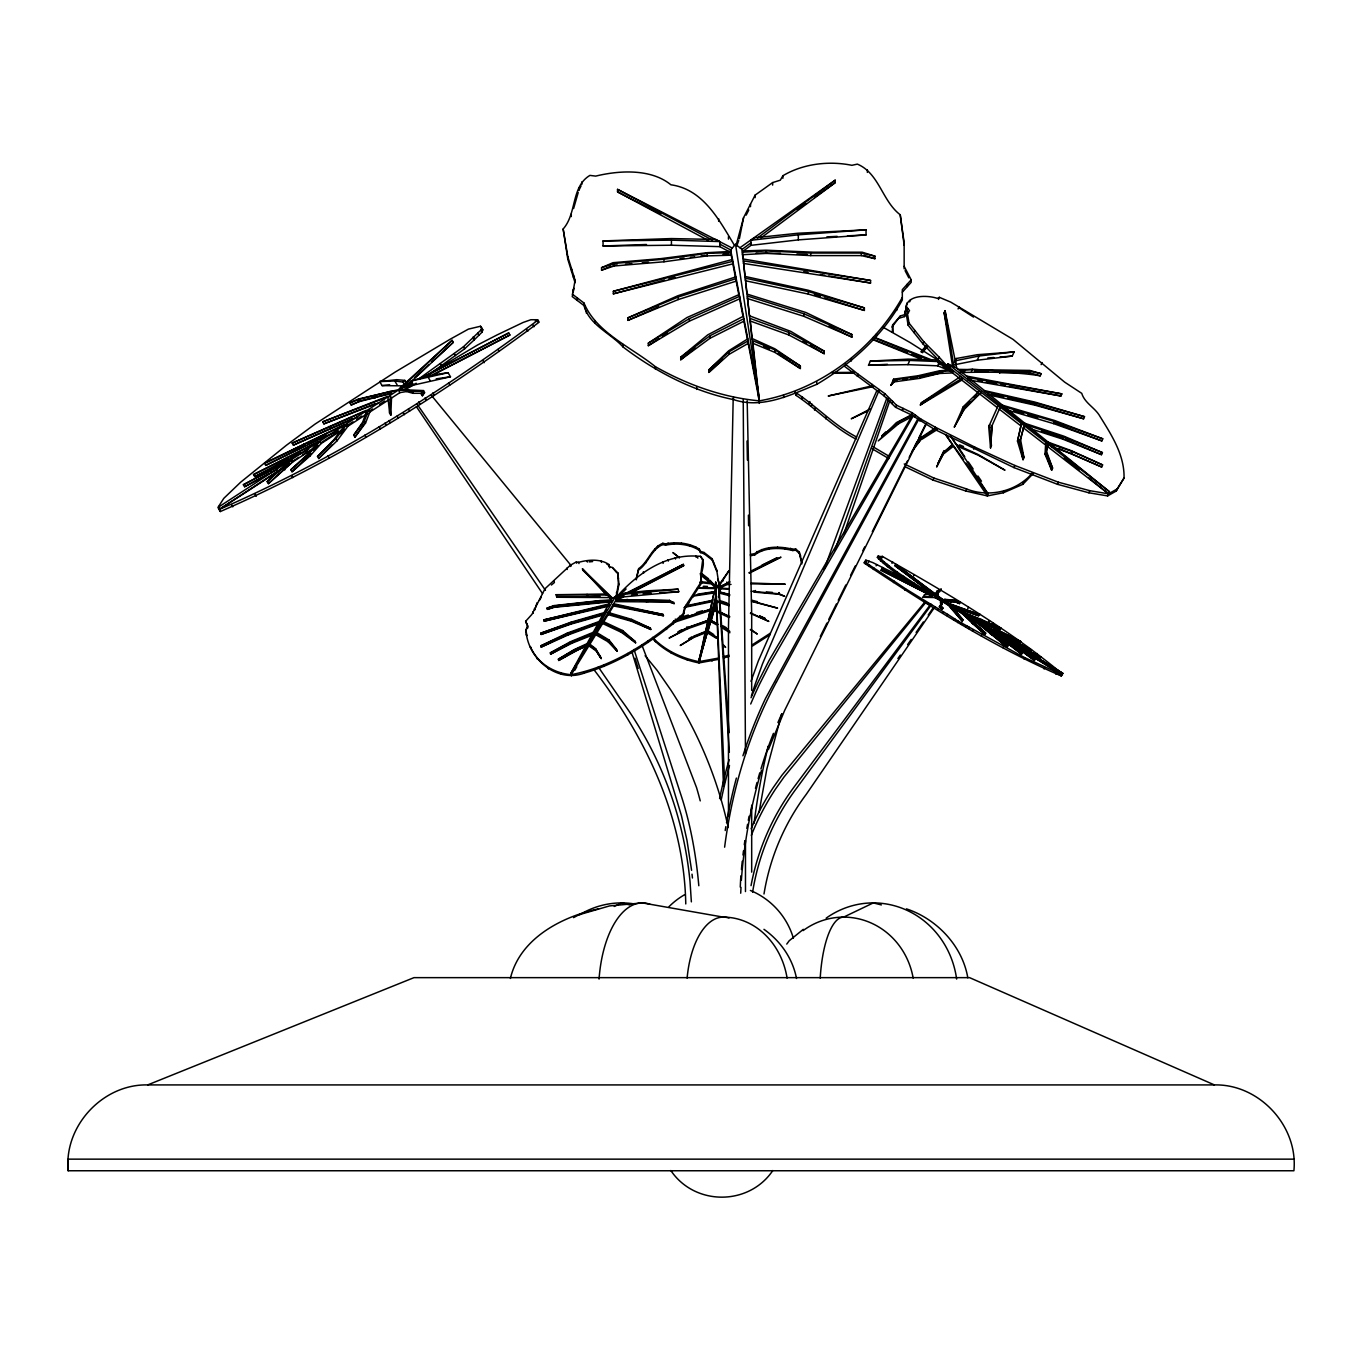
<?xml version="1.0" encoding="UTF-8"?>
<svg xmlns="http://www.w3.org/2000/svg" width="1362" height="1362" viewBox="0 0 1362 1362"><rect width="100%" height="100%" fill="white"/><g stroke="black" fill="none" stroke-linecap="round" stroke-linejoin="round"><path stroke-width="1.5" d="M733.182 398.76L728.466 627.593L728.466 815.889M990.549 448.03L992.064 425.54L990.549 448.03L988.71 426.766L989.629 424.655L991.468 445.919M908.607 312.766L905.866 309.055C905.815 294.362 927.386 295.094 937.277 298.329L939.354 297.325L950.727 302.109L1013.039 339.376L1064.692 382.16L1081.734 393.346C1084.85 403.424 1095.235 407.664 1100.156 416.67C1111.767 435.414 1124.586 455.112 1124.042 478.028L1116.227 491.035L1107.629 495.921L1088.885 492.789L1057.525 484.327L1013.992 467.609L934.417 429.302L911.093 414.746L895.583 407.306L883.921 395.763L844.236 366.123M905.866 309.055L906.922 303.079M389.617 413.18L390.298 396.019L391.507 398.044L390.809 415.206L389.617 413.18L387.966 397.517M740.264 887.105L740.605 879.903A373.563 264.143 90 0 1 740.911 875.749M740.707 893.217L740.996 887.343M1046.68 449.766L1047.889 444.012L1046.237 455.214L1051.685 470.196L1052.588 468.102L1047.14 453.103M937.567 595.654L938.571 591.67L941.176 589.184L937.277 590.87L935.745 593.406L939.661 591.721L941.176 589.184M741.354 880.261C744.095 843.044 750.7 806.1 761.494 770.364M609.018 564.566L609.274 566.643L612.372 567.511L617.939 572.976L618.484 583.6L615.913 597.68C636.139 574.713 663.924 554.521 695.846 556.071L700.374 556.309C707.899 563.357 698.314 574.253 701.685 582.919L684.882 608.678L683.179 615.42C654.339 639.953 621.617 662.46 584.451 673.015C556.547 683.724 526.805 657.829 526.004 629.619L527.69 625.788L525.647 621.293L531.929 614.347L545.004 588.742L570.355 565.213L576.33 561.944L578.663 562.319C588.265 559.68 600.404 558.59 609.018 564.566L609.614 567.92M626.111 588.963L616.254 598.939L618.825 584.86L617.939 572.976M751.024 811.02L751.518 807.172M759.06 812.229L766.857 768.951L781.55 714.301M701.685 582.919L700.766 574.611L702.775 559.186M763.997 893.983C769.802 858.043 784.342 823.567 806.185 794.438L934.86 606.89M1017.499 441.169L1021.466 423.548L1017.499 441.169L1023.049 459.709L1023.969 457.598L1020.581 439.739L1024.122 425.591L1019.661 441.85L1020.581 439.739M904.147 266.322L911.178 279.806L902.325 289.646L902.325 299.963C882.848 335.682 851.454 363.739 816.757 384.373C790.42 394.997 762.414 409.162 733.539 399.611C693.02 391.286 655.854 371.843 623.081 347.004C610.619 333.247 588.963 324.837 584.026 305.599L572.261 296.61L575.07 280.18L567.835 256.839L563.153 228.986C577.011 213.408 570.95 186.594 589.933 175.392L595.705 176.107C619.216 170.369 650.985 168.462 670.904 184.789C703.269 189.284 719.102 219.997 734.356 245.143M573.947 288.267L573.198 291.979L573.198 289.442M709.891 611.215L698.995 662.919L717.74 659.497M678.412 632.104L687.793 627.422L707.831 620.425L707.882 621.685L687.844 628.682L669.1 638.08L686.874 628.171L708.155 620.442L712.513 599.467L710.589 609.563L680.336 618.757L672.896 622.145M712.956 597.509L714.25 591.653L697.616 594.19M715.373 586.699L719.136 584.638L729.079 570.559L719.187 585.915L716.701 570.048L712.173 558.778L704.086 552.512L700.408 551.304L699.336 549.09C689.547 542.859 676.642 541.633 665.507 543.881L662.834 543.285C651.394 547.882 648.482 561.757 638.71 568.618L636.224 578.578M707.882 621.685L705.618 631.815L693.854 636.888L680.217 645.503L693.786 637.433L693.735 636.156L705.346 631.559L698.944 661.66C681.562 658.221 664.809 650.321 652.517 637.382M714.25 591.653L712.564 600.727L686.38 606.328M904.147 268.842L904.147 242.674L900.231 214.787C882.099 200.98 879.205 173.246 857.362 164.121L851.88 165.313C829.169 160.665 803.154 163.644 782.912 175.715L780.307 180.176L772.646 182.576L755.11 195.124L743.584 217.631L736.178 245.058M739.396 238.69L743.584 217.631M935.2 595.722L937.277 590.87M636.275 579.837L638.71 568.618M683.179 615.42L684.541 607.418L701.345 581.642M715.901 595.534L698.893 660.383L700.63 654.645M718.012 587.431L719.085 583.379L721.213 586.171L721.043 588.197L728.874 588.622M715.459 600.097L698.995 662.919C681.613 659.497 664.86 651.581 652.568 638.642M724.618 781.822A251.323 16.65 90 0 0 724.38 776.272L715.68 582.136L715.918 588.009M716.123 582.732L716.31 586.971L718.864 586.443L729.096 732.637M573.589 208.539L578.237 192.451M702.349 648.891L707.848 630.64L713.756 634.607M708.461 628.614L716.906 600.523M718.387 597.033L721.213 586.171L729.01 582.221L729.062 583.498M716.497 637.127L707.542 631.645L698.944 661.66L717.672 658.238M716.77 637.859L707.899 631.9L710.879 620.544L717.978 624.341M716.344 623.387L711.304 620.578L714.233 609.393L728.908 616.237M716.957 601.783L714.573 609.733L714.522 608.456M729.794 594.956L719.834 592.215L720.804 587.55M856.034 439.126C833.595 427.566 816.689 409.077 796.208 395.457L796.855 393.346C817.336 406.966 834.242 425.455 856.681 437.032M801.792 398.964L802.439 396.853M809.249 403.629L809.896 401.518M811.343 406.199L811.99 404.105M814.51 410.081L815.157 407.97M825.644 418.764L826.274 416.67M853.293 371.145L852.646 373.256L832.454 373.256M892.331 332.379L892.604 324.973L900.418 315.916L905.219 314.486L905.219 311.013L907.841 308.834M891.957 327.084L900.418 315.916M899.788 318.01L904.572 316.58L905.219 311.013M904.572 316.58L905.219 314.486M911.246 414.984L896.4 422.612L878.252 440.913L898.733 423.65L899.38 421.539L911.842 415.087M914.719 446.481L920.695 436.146L917.494 441.084M911.961 451.571L922.874 436.998L936.188 428.553M1033.077 473.687L1022.862 484.327L1003.334 492.789L987.365 495.921L965.93 491.035L933.174 480.139L933.821 478.028L904.249 463.948M946.539 435.891L952.549 444.284L943.27 452.729L936.613 467.013L944.632 451.503L952.77 445.136M965.93 491.035L966.577 488.941C988.829 497.981 1016.767 491.461 1032.26 473.108M950.54 436.078L955.971 444.438L977.763 454.329L1004.986 470.196L978.239 455.214L957.077 446.123L988.012 493.827L987.365 495.921L945.551 434.631M1003.334 492.789L1003.981 490.678M1022.862 484.327L1023.509 482.233M419.854 378.108L463.455 346.765L480.837 330.149L481.62 327.833L480.514 326.25L468.392 329.127L450.294 339.155L395.252 372.013L315.048 424.093L286.36 445.306L240.648 482.216L223.811 498.339L218.567 506.477L219.129 509.507C332.668 460.135 438.853 393.993 537.956 320.121L539.165 322.147C440.062 396.019 333.877 462.178 220.338 511.533L217.937 507.481L407.238 384.271M427.923 375.367L464.663 348.791L474.044 340.057L482.029 332.175L482.812 329.859L480.514 326.25M510.392 978.461C519.705 938.622 561.604 916.677 598.548 908.863M843.946 533.683L889.914 400.445M834.855 550.418L888.62 398.879M366.514 411.392L362.735 422.067L353.711 435.142L354.903 437.168L365.527 423.071L369.868 412.022L389.174 399.543M736.825 245.807L738.749 240.461M751.007 681.306L758.379 660.808L876.702 390.945M824.146 569.367L886.917 397.891M768.338 749.73L784.648 710.436L926.466 423.667M353.711 435.142L364.335 421.045L368.676 409.996L369.868 412.022M879.171 390.179L762.533 663.771L755.229 684.082A417.198 208.59 -90 0 0 751.415 695.846M857.328 376.389L858.23 374.295L845.155 364.012M868.513 365.288L870.335 361.083L908.148 359.125L935.166 359.874L939.474 361.611L937.652 365.816L907.909 364.641L868.513 365.288L887.411 364.318M871.305 386.587L872.225 384.476M909.646 301.87L910.565 299.759M906.769 306.961L909.51 310.655L906.394 314.741L908.113 325.16L922.925 343.854L942.181 363.654M878.303 391.677L879.222 389.566M908.113 325.16L909.033 323.066L907.313 312.647M883.921 395.763L884.823 393.652L858.23 374.295M890.833 385.378L895.055 379.794L920.286 376.27L939.984 371.4L953.434 370.822L952.532 372.933L939.082 373.494L919.384 378.381L894.136 381.888L890.833 385.378L893.676 379.147L917.988 375.759L939.405 370.822L952.106 369.783L951.187 371.894M893.676 379.147L892.757 381.241L896.809 380.679M914.038 332.634L914.958 330.54M894.136 381.888L895.055 379.794M907.909 364.641L909.748 360.436L939.474 361.611M891.701 403.458L892.621 401.347M938.435 299.436L939.354 297.325M922.925 343.854L923.828 341.743L909.033 323.066M895.583 407.306L896.502 405.195L884.823 393.652M952.634 366.77L944.138 312.766L945.058 310.655L956.737 368.132L1109.451 491.716L1107.629 495.921M902.24 410.49L903.142 408.396M919.384 378.381L920.286 376.27M911.093 414.746L911.995 412.652L896.502 405.195M958.082 308.936L959.001 306.825M938.197 359.227L939.116 357.116L923.828 341.743M914.583 417.3L915.502 415.189M921.274 402.88L962.713 378.006L961.793 380.117L920.354 404.974L921.274 402.88L960.687 376.44M939.082 373.494L939.984 371.4M919.827 421.113L920.746 419.019L911.995 412.652M882.661 326.982L910.208 342.611L947.084 365.986L947.986 363.892L956.737 368.132M954.302 362.735L956.124 358.529L977.371 354.699L1014.094 351.89L1012.255 356.095L977.269 360.215L954.711 364.727M955.613 362.632L956.124 358.529M934.417 429.302L935.336 427.208L920.746 419.019M967.565 379.743L968.484 377.632L1061.849 393.89L1060.947 395.984L969.642 380.1M971.429 371.434L972.349 369.323L1000.508 371.145L1030.183 371.145L1041.164 373.716L1040.245 375.827C1013.6 371.485 985.696 372.03 958.678 372.541M977.269 360.215L979.091 356.01L1014.094 351.89M954.336 427.038L964.824 407.647L981.219 392.341L963.921 409.741L954.336 427.038L963.394 406.608L979.363 390.911L974.102 397.295M963.394 406.608L962.474 408.702L969.744 401.569M963.921 409.741L964.824 407.647M999.606 373.256L1000.508 371.145M973.66 449.12L974.579 447.008L935.336 427.208M1029.28 373.256L1030.183 371.145M1041.13 364.641L1042.049 362.53M1035.035 405.195L1035.954 403.101L1084.51 416.67L1083.607 418.781L1035.035 405.195L987.416 394.588M1013.992 467.609L1014.911 465.498L1058.444 482.233L1089.787 490.678L1108.532 493.827L1117.146 488.941L1124.042 478.028M1051.685 470.196L1045.029 454.329L1045.727 442.344L1045.948 452.235L1052.588 468.102M1053.694 423.65L1054.597 421.539L1102.76 438.802L1101.858 440.913L1053.694 423.65L1007.608 410.081M1045.029 454.329L1045.948 452.235M1062.632 439.092L1063.552 436.998L1102.403 452.576L1101.5 454.687L1062.632 439.092L1030.574 428.775M1057.525 484.327L1058.444 482.233M1071.281 453.614L1072.183 451.503L1102.59 464.902L1101.688 467.013L1071.281 453.614L1051.396 446.668M1088.885 492.789L1089.787 490.678M1116.227 491.035L1117.146 488.941M400.258 389.583L423.497 390.571L424.706 392.614L422.356 395.78L421.147 393.737L422.237 391.269L411.767 391.269L405.348 389.515L398.708 390.571L399.9 392.614L406.54 391.541L412.975 393.295L421.352 393.295M422.356 395.78L423.446 393.295L422.237 391.269M991.161 427.634L1000.219 407.068L999.299 409.179L1020.564 425.642M988.71 426.766L998.21 405.518L997.307 407.63L980.299 394.452M718.864 586.443L717.978 588.009M938.095 463.114L943.917 450.618M820.299 636.412L826.904 623.081M828.811 619.267L836.37 604.03M838.26 600.216L845.819 584.979M850.552 575.445L855.285 565.928M862.844 550.674L864.734 546.877M872.293 531.623L907.296 461.139M909.186 457.326L916.745 442.088M918.635 438.275L925.258 424.927M581.063 185.93L578.816 190.442L578.816 187.905M746.172 215.111L748.777 210.037M572.261 294.09L584.026 303.062C596.096 332.6 631.764 347.463 655.445 366.736C687.487 384.833 722.507 397.415 759.298 400.854C819.481 390.298 872.514 350.255 902.325 297.427M776.442 682.004L918.771 419.275M583.872 651.342L571.087 674.684C553.619 673.186 537.156 663.005 530.295 646.49L530.635 647.75M588.299 643.256L591.976 636.531M594.479 631.968L598.991 623.694L568.465 634.811L541.174 647.103L540.833 645.826L567.409 633.024L599.161 621.498M600.37 621.174L603.502 613.564L570.848 622.774L540.765 633.194L541.106 634.454L571.189 624.034L603.86 614.824M606.873 609.291L604.319 613.956L603.979 612.696L571.121 622.145L540.765 633.194M611.283 601.238L610.942 599.961L599.876 600.591L553.959 605.596L547.047 608.099L547.388 609.359L554.317 606.873L611.283 601.238L611.351 599.212L582.425 568.924L606.533 595.058M918.158 418.27L765.546 698.4A391.558 276.878 -90 0 0 742.937 755.808M938.18 463.233L943.713 453.171M539.403 600.455L541.378 596.982M913.187 416.04L769.956 663.771L759.621 684.082A417.198 294.992 -90 0 0 750.717 704.001M574.645 670.462L576.773 666.784M912.54 415.018L768.9 660.808L758.481 681.306A422.169 298.516 -90 0 0 751.041 697.736M865.857 560.14L865.568 563.579L864.325 562.54L865.857 560.14L872.787 562.591L893.557 572.976L931.199 594.615M922.772 590.512C907.433 579.923 890.169 570.916 877.366 557.347L878.132 556.071C893.285 571.836 913.698 582.017 931.608 594.479L881.827 568.924L939.984 598.293L939.218 599.552L936.528 597.68L937.277 596.403L942.01 598.974L1062.871 673.424L1061.338 675.961C991.774 645.997 927.403 604.983 864.427 563.221L866.334 562.319M868.377 562.404L869.143 561.144M868.854 566.473L869.603 565.213L865.193 561.944M878.49 559.05L879.256 557.773M873.365 569.486L874.132 568.209L869.603 565.213M876.089 565.826L876.839 564.566M881.384 557.586L882.15 556.309C943.543 591.091 1005.139 626.775 1059.738 671.738M881.81 558.182L882.15 556.309M880.465 561.059L881.231 559.782M883.427 563.391L884.193 562.114M922.976 597.254L934.826 597.577L936.358 595.041L929.242 593.543L924.509 594.717L922.976 597.254L932.766 596.522L881.078 570.201L882.763 567.511M886.747 565.622L887.513 564.345M887.922 566.813L888.688 565.536M891.974 563.306L892.74 562.029M936.375 596.897L894.868 565.622L895.634 564.345L942.01 598.974L941.244 600.233M892.791 574.236L893.557 572.976M896.264 573.079L897.03 571.819M893.54 582.544L894.306 581.268L874.132 568.209M900.299 578.492L901.065 577.216M903.023 577.59L903.789 576.313M904.726 590.018L905.475 588.742L894.306 581.268M913.596 575.871L914.362 574.611M911.587 584.86L912.336 583.6M913.17 584.349L913.919 583.072M929.003 596.862L930.535 594.343L936.358 595.041M927.471 603.945L928.237 602.685L905.475 588.742M934.826 597.577L940.529 600.472L941.295 599.212L937.277 596.403L1062.871 673.424L935.592 596.301M940.461 601.851L942.538 599.961L940.461 601.851L940.733 604.83L941.227 600.591M941.006 602.208L943.56 600.591L941.006 602.208L941.517 605.137L941.772 600.931M939.337 606.873L940.086 605.596L942.964 608.099L942.215 609.359L939.337 606.873L941.5 603.57M937.669 610.074L938.435 608.814M942.215 609.359L940.052 607.265L940.819 605.988L942.964 608.099M960.312 602.327L956.499 600.778L945.517 599.689L944.751 600.948L955.732 602.055L959.546 603.604L960.312 602.327L955.886 600.353L944.956 599.348L943.508 601.629L949.008 605.017M942.759 613.155L943.526 611.878M948.344 605.239L949.093 603.979L963.019 619.897L962.253 621.174L948.344 605.239L942.793 601.851M944.189 600.625L950.404 601.629L951.17 600.353M950.829 602.055L951.595 600.778M962.253 621.174L949.876 606.192L950.642 604.915L963.019 619.897M946.845 615.607L947.611 614.347L928.237 602.685M950.404 601.629L955.137 601.629L955.886 600.353M955.732 602.055L956.499 600.778M958.746 603.077L959.512 601.817M954.098 620.255L954.847 618.978M962.611 613.956L963.377 612.696L985.696 633.194L984.93 634.454L962.611 613.956L949.876 606.192M957.707 622.57L958.473 621.293L1024.701 657.625L1062.105 674.684L1031.511 655.837M967.718 608.678L968.484 607.418M964.619 614.637L965.386 613.36L1000.695 628.205L999.929 629.482L968.348 616.118M961.283 624.494L962.049 623.217M966.033 627.048L966.799 625.788M968.586 628.58L969.352 627.32M972.11 623.404L972.86 622.145M984.93 634.454L973.149 624.034L973.915 622.774L964.79 613.564M979.329 614.483L951.306 604.694L950.54 605.954L978.563 615.743L979.329 614.483L949.774 603.758M979.193 615.42L979.959 614.16M972.4 630.895L973.166 629.619M977.031 622.757L977.797 621.498L1007.931 645.826L1007.165 647.103L977.031 622.757L964.024 614.824L973.149 624.034M1007.165 647.103L978.563 623.694L979.312 622.417L1007.931 645.826M976.571 619.131L980.385 620.663L981.134 619.387L1000.695 628.205M979.823 622.264L979.057 623.524L1020.07 642.813L1020.836 641.536L998.721 630.521L997.954 631.781L994.243 630.112M981.406 621.293L982.155 620.033M988.71 621.906L989.476 620.629M981.151 635.816L981.917 634.556M992.438 624.239L993.204 622.962M990.412 634.283L991.178 633.024M991.502 634.811L992.251 633.551M994.822 633.619L995.571 632.343L1022.334 652.858L1021.568 654.135L994.822 633.619L978.563 623.694M1021.568 654.135L996.848 634.845L997.614 633.585L1022.334 652.858M997.239 634.726L997.988 633.449L1031.426 649.844L1030.659 651.104L1002.841 637.348M1000.27 629.465L1001.036 628.205M998.755 632.411L999.504 631.134L1020.836 641.536M1002.977 647.75L1003.726 646.49M1006.314 642.966L1007.08 641.689M1007.199 643.375L1007.965 642.115M1031.426 649.844L1012.341 639.953L1011.574 641.213L1030.659 651.104M1012.187 641.723L1012.936 640.446M996.848 634.845L1013.362 644.941L1014.418 643.579L1040.994 657.267L1040.227 658.527L1024.837 650.457L1025.603 649.197L1040.994 657.267M1034.422 660.451L1015.031 645.946L1015.78 644.686L1035.188 659.191L1034.422 660.451L1013.362 644.941M1018.912 648.074L1015.303 645.86L1016.069 644.584L1025.603 649.197M1019.031 642.421L1019.797 641.144M1021.057 650.9L1021.806 649.623L1014.128 643.664M1021.926 651.428L1022.692 650.151M1023.952 658.902L1024.701 657.625M1036.363 654.764L1037.129 653.505M1044.075 668.963L1044.841 667.703M1055.805 674.071L1056.572 672.794M623.064 595.654L616.663 598.974L570.746 673.424L571.444 675.961M595.194 649.197L601.153 658.527L595.194 649.197L588.537 644.584L588.878 645.86L571.087 674.684C613.547 666.563 650.713 641.451 682.839 614.16M601.153 658.527L595.926 649.929L589.508 644.839L595.739 634.726L595.398 633.449L607.69 640.446L617.224 651.104L608.031 641.723L595.739 634.726M617.224 651.104L609.325 641.213L596.505 633.483L602.651 623.524L602.31 622.264L621.191 631.134L635.271 641.536L635.611 642.813L621.532 632.411L602.651 623.524M608.593 625.107L603.23 622.587L608.133 614.637L607.793 613.36L631.202 620.033L650.457 628.205L650.798 629.482L631.542 621.293L608.133 614.637M613.479 605.954L663.464 615.743L663.124 614.483L613.138 604.694L613.479 605.954L608.678 613.768L608.32 612.491L631.662 619.387L650.457 628.205M354.903 437.168L363.926 424.093M864.325 562.54L865.091 561.416M940.052 607.265L942.283 603.877M897.898 658.544L900.333 655.071M907.603 644.618L911.246 639.391M916.098 632.411L923.368 621.957M928.22 614.994L933.072 608.014M638.761 569.878C648.533 563.017 651.445 549.141 662.885 544.545L665.558 545.158C676.693 542.893 689.598 544.119 699.387 550.35L700.46 552.58L704.137 553.772L712.224 560.054L716.752 571.308L716.701 570.048M786.759 944.087L789.177 940.784L803.325 929.327M931.574 604.609L796.702 788.053A232.766 228.322 -90 0 0 752.59 892.263M421.147 393.737L423.497 390.571M930.876 603.979L794.625 786.266A235.711 231.217 -90 0 0 751.041 885.658M317.499 456.474L335.784 438.836L346.816 424.127L348.025 426.153L336.993 440.862L318.708 458.517L317.499 456.474L333.775 439.841L344.518 425.625M340.943 433.967L344.518 429.234M772.816 1170.52C748.913 1206.034 694.722 1206.034 670.836 1170.52M921.785 352.264L926.977 345.795M922.432 352.741L927.624 346.271M537.615 321.755L536.407 319.729L535.317 321.074L537.956 320.121M925.871 602.362L783.984 777.055L775.353 789.296A251.323 246.539 -90 0 0 751.33 835.366M915.162 446.344L922.874 436.998M925.138 601.715L781.924 775.267L773.207 787.628A254.319 249.467 90 0 0 751.126 828.811M316.801 443.535L307.165 454.738L290.838 469.754L292.047 471.78L310.059 455.947L321.074 443.586L342.185 429.932M311.115 453.563L292.047 471.78M313.873 450.362L318.01 445.561L292.983 461.752L268.382 483.663L267.173 481.637L289.255 461.36M759.298 403.39L742.086 249.416L735.531 244.309L730.645 249.91L730.645 252.447L719.8 246.641L671.432 245.228L603.06 245.994L603.06 240.921L671.313 238.571L715.884 239.474L719.8 241.568L719.8 246.641M920.848 351.822L926.364 345.522M290.838 469.754L308.868 453.921L319.883 441.56L321.074 443.586M902.325 292.183L911.178 282.343L911.178 279.806M318.708 458.517L332.022 444.897M881.691 435.993L885.879 431.771M267.173 481.637L291.774 459.726L292.983 461.752M708.87 369.868L729.062 351.805L748.198 340.858L748.198 343.394L729.062 354.341L708.87 372.405L708.87 369.868L728.738 350.749L747.806 338.832M708.87 372.405L722.626 359.159M801.895 563.902L799.392 553.432L795.697 550.18L792.769 550.537C780.852 547.524 765.086 546.979 754.786 554.879L750.547 555.747L750.496 554.47L754.735 553.619C765.035 545.702 780.801 546.247 792.718 549.278L795.646 548.92L799.341 552.172L801.843 562.642M401.79 387.285L452.099 340.296L453.308 342.322L406.046 386.467M403.373 385.855L382.058 385.616L379.657 381.564L394.793 380.951L403.033 382.075L404.854 380.39L408.43 386.297L411.699 383.965M399.151 388.749L452.099 340.296M407.255 384.459L410.337 381.649M414.933 377.427L428.741 364.795M431.822 361.986L453.308 342.322M268.382 483.663L290.464 463.386L219.129 509.507L280.538 469.277M882.048 436.146L899.38 421.539M904.572 313.124L907.194 310.928M680.728 357.219L710.062 335.699L743.907 318.657L743.907 321.194L710.062 338.236L680.728 359.755L680.728 357.219L707.712 334.882L743.431 316.188M680.728 359.755L695.012 347.923M551.372 585.03L554.385 582.544L554.045 581.268M407.289 387.217L405.008 389.055L416.244 383.25M944.002 453.614L953.758 445.97L963.547 459.641M751.007 245.33L751.007 240.257L754.225 237.856L797.962 233.242L866.045 229.855L866.045 234.928L798.319 239.882L751.007 245.33L743.567 250.846M742.086 249.416L751.007 242.794M757.612 237.873L835.161 180.176L835.161 182.712L760.983 237.907M739.941 247.748L835.161 180.176M797.076 209.748L805.725 203.602M814.391 197.456L835.161 182.712M920.065 438.258L933.872 428.928M920.354 404.974L940.921 391.183M648.312 343.156L689.41 318.589L739.6 296.337L739.6 298.874L689.41 321.126L648.312 345.693L648.312 343.156L686.976 317.533L739.243 294.481M648.312 345.693L658.85 338.695M662.375 336.363L667.652 332.873M291.774 461.905L298.823 457.309M302.33 454.993L307.608 451.537M321.16 442.667L338.474 431.328M345.931 426.425L352.979 421.811M356.503 419.496L361.798 416.04M369.153 411.222L372.609 408.958M379.521 404.429L384.697 401.041M348.025 426.153L367.723 413.418M391.507 398.044L399.9 392.614M922.227 439.092L937.192 429.592M688.678 638.846L692.1 636.701M422.714 377.751L477.704 344.909L497.164 334.882L523.127 322.454L530.874 319.729L536.407 319.729M558.369 659.191L573.947 650.151L586.477 644.686L586.818 645.946L574.287 651.428L558.726 660.451L558.369 659.191L574.168 649.623L587.022 643.664L587.38 644.941M558.726 660.451L585.541 645.792M677.935 631.866L681.494 629.874M550.316 652.858L571.223 642.115L592.555 633.585L592.896 634.845L571.563 643.375L550.657 654.135L550.316 652.858L570.474 641.689L593.219 632.343M550.657 654.135L570.814 642.966L593.56 633.619M276.861 469.669L244.581 486.745L243.372 484.719L290.583 459.879M244.581 486.745L269.267 473.363M243.372 484.719L288.097 461.497M573.555 917.63L578.833 914.804L609.478 905.934L642.387 902.904L723.256 917.12A74.621 64.933 90 0 1 787.1 978.12M944.258 600.353L945.517 599.689M308.816 449.409L254.711 476.615L253.502 474.589L318.231 441.765M254.711 476.615L288.455 458.756M413.554 385.088L411.137 381.019L429.711 375.401L448.081 372.694L450.482 376.763L413.554 385.088L403.339 390.383L402.13 388.357L412.345 383.045M421.607 378.244L508.724 332.958L509.916 335.001L432.077 375.452M253.502 474.589L315.201 443.74M623.404 596.914L622.723 594.377L625.022 593.185L646.303 590.87L678.072 589.184L678.77 591.721L623.404 596.914L617.003 600.233L616.663 598.974M627.235 593.474L683.366 564.345L683.707 565.622L631.321 592.81M870.148 409.026L851.25 418.781L867.679 411.137M898.733 423.65L912.983 416.278M403.799 387.012L411.29 383.165M418.781 379.3L508.724 332.958M433.099 374.567L509.916 335.001M337.895 430.579L265.726 465.378L264.517 463.335L344.739 424.399M265.726 465.378L306.041 444.88M751.262 570.933L777.208 557.773L762.056 565.077M721.281 587.448L727.002 584.536L731.019 584.417M749.458 573.147L780.971 557.16L748.879 572.755M616.305 598.122L683.366 564.345M618.518 598.463L624.102 595.637M631.559 591.891L683.707 565.622M264.517 463.335L342.458 425.897M717.842 580.57L717.791 579.293L720.566 586.528L730.015 581.932M290.276 457.87L301.206 452.593M541.174 647.103L567.75 634.283L567.409 633.024M614.245 906.462L621.651 902.904A88.836 84.189 90 0 1 633.636 903.823M357.491 417.01L293.375 445.136L292.183 443.11L366.225 410.32M293.375 445.136L352.332 418.713M307.948 443.995L326.931 435.21M350.034 402.948L357.917 399.594L389.941 391.507L391.149 393.533L359.125 401.62L351.226 404.991L350.034 402.948L358.666 398.981L397.295 389.958M351.226 404.991L359.874 401.007L392.035 392.988M292.183 443.11L364.114 411.699M540.833 645.826L568.124 633.551L598.65 622.417M627.865 317.857L678.191 297.035L736.178 278.597L736.178 281.134L678.191 299.572L627.865 320.393L627.865 317.857L677.799 295.775L735.838 276.861M627.865 320.393L658.595 306.808M732.16 260.278L731.173 255.205L707.133 255.886L663.975 261.776L614.075 265.999L601.561 270.204L601.561 267.667L612.985 262.696L661.064 258.61L707.253 252.668L730.934 251.425M601.561 270.204L611.078 266.05M673.526 621.31L710.334 609.223M673.577 622.57L710.385 610.499M147.692 1084.918L413.98 977.644L969.574 977.644L1214.41 1084.918C1259.288 1083.863 1298.361 1126.085 1293.9 1170.758L68.185 1170.758C63.691 1126.102 102.814 1083.863 147.692 1084.918L1214.41 1084.918M693.786 637.433L705.397 632.819M378.602 402.897L323.884 423.871L322.692 421.845L387.506 396.376M323.884 423.871L374.959 403.799M322.692 421.845L385.225 397.874M541.106 634.454L571.478 623.404L600.455 615.079M569.742 633.568L599.501 622.757M601.561 267.667L614.075 263.462L663.975 259.24L707.133 253.349L731.173 252.668L731.173 255.205M682.294 616.867L688.355 615.028M696.425 612.577L702.469 610.738M547.047 608.099L554.181 605.988L599.569 600.931L610.602 600.591L610.942 601.851L554.521 607.265L547.388 609.359M723.358 656.705L729.028 655.173M723.409 657.965L729.079 656.45M613.343 291.281L732.841 261.317L732.841 263.853L613.343 293.817L613.343 291.281L732.484 259.444M613.343 293.817L664.69 280.095M668.793 278.989L674.956 277.354M411.137 381.019L448.081 372.694M543.83 619.897L608.746 603.979L609.086 605.239L544.17 621.174L543.83 619.897L608.235 604.915M544.17 621.174L608.576 606.192M870.778 386.144L828.215 395.984L873.451 386.587M920.967 376.968L942.725 372.592M943.253 599.723L944.956 599.348M686.244 605.75L712.326 600.336M684.286 607.435L712.377 601.595M956.533 360.521L979.091 356.01M693.65 595.449L714.522 591.976L715.271 588.588L697.327 588.214M693.496 596.079L714.301 592.93M436.198 378.857L450.482 376.763M902.887 379.845L906.939 379.266M910.991 378.704L917.069 377.87M679.961 258.712L684.167 258.184M690.466 257.367L694.654 256.822M700.953 256.022L705.158 255.477M622.723 594.377L678.072 589.184M751.007 240.257L798.319 234.809L866.045 229.855M379.657 381.564L396.768 379.675L404.854 380.39M382.058 385.616L389.668 384.782M631.525 595.092L637.314 594.462M643.119 593.832L651.223 593.185M389.941 391.507L395.78 390.962M589.116 561.876L592.64 561.57M959.58 370.43L972.349 369.323M612.985 265.232L617.156 264.875M625.516 264.16L631.798 263.632M642.251 262.747L648.516 262.219M987.791 357.968L993.902 357.508M1000.014 357.031L1012.255 356.095M924.509 594.717L930.535 594.343M673.85 602.327L668.844 600.778L627.031 599.689L615.811 600.353L616.152 601.629L669.185 602.055L674.19 603.604L669.525 600.353L616.203 599.723M742.409 254.728L766.346 253.4L810.748 255.596L861.312 255.596L874.949 258.695L874.949 256.158L861.312 253.06L810.748 253.06L766.346 250.863L742.409 252.191L742.801 258.133M659.702 592.725L678.77 591.721M723.035 254.371L728.959 254.064M826.853 236.869L837.17 236.358M847.487 235.847L866.045 234.928M854.229 372.337L831.603 372.541M958.303 369.391L1029.859 370.43L1041.164 373.716M961.163 371.315L964.943 371.145M697.667 587.839L715.425 587.958L711.492 583.889L699.847 582.527M608.933 597.577L556.786 597.254L556.105 594.717L607.248 593.985L611.708 600.472M556.786 597.254L600.063 596.352M603.06 245.994L646.49 244.496M620.187 600.863L633.636 600.914M742.256 250.948L766.006 250.199L813.437 252.191L862.146 252.191L874.949 256.158M756.114 253.043L780.443 253.332M870.335 361.083L909.748 360.436M603.06 240.921L671.432 240.155L719.8 241.568M556.105 594.717L608.252 595.041M1000.355 372.541L1028.94 372.541L1040.245 375.827M878.132 556.071L882.576 556.922M877.366 557.347L878.813 557.347M639.799 601.221L669.883 601.629L674.19 603.604M1293.9 1159.147L68.185 1159.147L68.185 1170.758M751.194 583.838L785.278 584.23L751.347 583.038M720.856 588.827L728.823 589.048M707.491 586.443L703.558 586.324L703.609 587.584M796.94 254.03L807.257 254.473M974.579 371.094L988.454 371.877M707.321 586.869L703.354 586.647L703.405 587.924M766.312 591.891L772.475 592.419M751.381 591.261L779.285 593.832L784.716 596.318L778.689 594.224L754.02 592.112L753.969 590.836M700.221 581.642L710.011 582.681L709.908 580.144M743.414 263.411L870.556 282.99L870.556 280.453L743.414 260.874L744.997 277.065M743.192 258.984L870.556 280.453M803.75 271.719L807.921 272.434M820.452 274.545L824.623 275.243M828.794 275.941L870.556 282.99M966.543 376.065L1061.849 393.89M978.069 380.492L982.206 381.275M986.36 382.041L996.712 383.982M1000.866 384.765L1005.003 385.531M1009.14 386.314L1060.947 395.984M864.376 307.897L808.313 291.553L745.423 278.206L745.423 280.742L808.313 294.09L864.376 310.434L864.376 307.897L808.313 290.276L745.218 276.469M613.717 603.758L663.124 614.483M614.058 605.017L663.464 615.743M409.145 391.405L412.788 392.205M986.258 392.018L1035.954 403.101M984.488 390.588L1034.728 402.045L1084.51 416.67M991.604 394.52L1003.675 397.278M1007.693 398.181L1033.809 404.139L1083.607 418.781M881.367 904.93L873.314 902.904A88.836 84.189 90 0 0 826.155 918.158M629.704 904.93L621.651 902.904A88.836 84.189 -90 0 0 579.565 914.804M719.511 591.874L729.504 594.462M751.501 600.148L757.51 601.698M719.562 593.151L729.555 595.739M751.552 601.408L777.566 608.133L751.688 601M1002.602 405.246L1054.631 420.5L1102.76 438.802M1013.686 410.864L1023.696 413.81M1027.697 414.984L1037.708 417.913M1004.509 406.795L1054.597 421.539M610.619 614.33L632.002 620.663L650.798 629.482M863.985 255.29L874.949 258.695M747.261 294.141L805.912 312.511L851.948 334.575L851.948 337.112L803.835 316.307L747.466 298.533L747.466 295.997L803.835 313.771L851.948 334.575M814.323 294.703L820.316 296.593M824.333 297.852L864.376 310.434M864.427 563.221L865.568 563.579M1027.476 425.387L1063.552 436.998M718.898 601.187L728.874 604.473M718.949 602.447L728.925 605.732M1024.939 423.327L1063.79 436.146L1102.403 452.576M1041.504 431.192L1062.888 438.258M933.821 478.028L966.577 488.941M721.162 601L727.138 603.025M719.221 601.595L729.198 604.983M1050.323 443.859L1072.183 451.503M750.053 320.938L788.7 334.916L824.248 353.711L824.248 351.175L788.7 332.396L750.053 318.402L752.164 339.138M958.865 608.593L978.563 615.743M1048.229 442.173L1071.162 450.618L1102.59 464.902M1058.785 448.507L1101.688 467.013M749.781 315.916L790.76 331.375L824.248 351.175M1053.711 422.612L1101.858 440.913M875.136 337.606L932.017 360.045M937.907 362.377L949.672 367.008M874.217 339.717L907.569 352.86M911.484 354.409L921.291 358.291M942.879 366.787L948.752 369.119M981.134 619.387L963.973 612.491L963.206 613.768L955.971 609.308M873.297 337.333L930.314 360.385M938.571 363.722L950.489 368.54L1109.451 491.716L947.986 363.892L950.489 368.54L949.569 370.634L937.652 365.816M872.378 339.444L923.504 360.113M752.641 343.207L774.893 352.4L800.362 368.54L800.362 366.003L774.893 349.864L752.641 340.67L759.298 400.854L748.198 343.394M1064.812 439.075L1101.5 454.687M959.631 444.846L963.496 446.498M759.604 616.152L765.138 618.552M750.428 613.411L768.866 621.43L750.632 612.917M906.428 908.863C936.801 918.89 962.423 945.943 967.803 977.814M955.137 601.629L959.546 603.604M980.385 620.663L999.929 629.482M999.504 631.134L978.308 621.327L977.541 622.587L969.455 617.616M752.403 338.627L774.893 348.808L800.362 366.003M763.639 346.254L769.258 348.791M974.579 447.008L1014.911 465.498M720.294 612.389L729.845 616.816M759.707 615.913L765.172 618.45M714.284 610.653L728.959 617.497M635.271 641.536L622.57 630.521L602.872 621.327L603.23 622.587M617.548 629.278L622.911 631.781L635.611 642.813M1012.341 639.953L995.98 632.206L995.213 633.483L986.241 627.95M905.441 466.928L933.174 480.139M828.93 326.08L851.948 337.112M1015.303 645.86L1019.116 647.699M1018.81 647.376L1002.16 637.756M997.954 631.781L1020.07 642.813M881.078 570.201L926.092 592.93M935.456 597.663L939.218 599.552M708.461 240.563L617.531 191.889L617.531 189.352L732.245 248.071M617.531 191.889L660.791 214.021M958.763 307.574L973.524 317.074M1025.79 650.883L1040.227 658.527M721.519 626.231L729.845 631.457M710.93 621.821L716.259 624.664M721.571 627.507L729.896 632.734M617.531 189.352L712.173 240.018M719.8 244.104L730.645 249.91L759.298 398.317L735.531 244.309M936.528 597.68L939.695 599.399L940.461 598.122L895.634 564.345M723.018 625.856L726.389 627.729M721.383 626.197L728.108 629.925L728.057 628.665M803.103 341.198L806.627 343.292M810.152 345.369L824.248 353.711M873.008 446.787L889.488 456.491M872.361 448.898L888.841 458.602M616.884 649.844L608.984 639.953L596.164 632.206L596.505 633.483M940.529 600.472L941.772 601.238M1015.031 645.946L1062.105 674.684M707.593 632.921L716.548 638.386M1054.171 671.551L1061.338 675.961M947.611 614.347L958.473 621.293M750.326 629.602L757.306 634.062L750.785 629.414M778.281 353.626L800.362 368.54M588.878 645.86L595.534 650.457M1021.806 649.623L1035.188 659.191M606.652 563.851L609.359 565.826M936.733 593.185L938.333 594.377M894.868 565.622L931.846 593.202M702.077 573.828L708.58 578.833M679.4 557.586L672.896 552.58L679.349 557.824M700.511 573.845L716.752 586.358M952.532 372.933L959.784 378.551M961.793 380.117L978.444 393.022M1023.202 427.702L1044.807 444.438M1046.986 446.123L1108.532 493.827L1088.817 477.875M600.812 657.267L595.586 648.652L589.15 643.579L589.508 644.839M1064.182 457.938L1078.976 469.89M700.289 573.555L715.544 585.932M700.34 574.832L710.011 582.681M763.963 929.327C780.528 941.04 792.701 958.456 796.515 978.495M973.915 622.774L985.696 633.194M582.425 568.924L612.73 598.293M582.783 570.201L611.572 598.088M616.884 572.874L612.372 567.511M723.052 644.839L725.657 647.427L723.12 644.686M939.116 357.116L947.084 365.986M703.132 560.463L700.374 556.309M431.413 395.389L571.206 565.656M645.128 655.718L657.216 670.444L670.938 690.211A406.915 393.039 90 0 1 728.227 827.517M965.998 463.063L988.012 493.827M481.705 328.276L482.812 329.859M416.908 403.884L545.464 590.342M598.327 667.005L619.965 698.365A360.062 347.787 90 0 1 690.023 881.64L691.368 901.865M950.421 435.687L964.756 456.696M968.348 461.956L973.132 468.954M977.899 475.968L981.491 481.212M416.431 406.71L542.536 593.577M593.696 669.372C645.622 736.893 684.15 817.421 685.767 903.942M532.78 324.718L533.989 326.744M526.6 329.263L527.809 331.289M498.1 349.387L499.292 351.413M480.837 330.149L482.029 332.175M477.756 333.298L478.964 335.324M473.295 336.652L474.504 338.678M472.852 338.031L474.044 340.057M482.948 360.641L484.157 362.684M463.455 346.765L464.663 348.791M454.244 353.558L455.453 355.601M440.437 363.773L441.646 365.799M448.592 382.96L449.8 384.986M427.804 376.678L430.205 380.73M432.912 392.903L434.12 394.929M425.08 397.874L426.272 399.917M418.781 401.875L419.99 403.901M411.767 391.269L412.975 393.295M403.033 382.075L404.225 384.101M406.114 388.97L407.306 391.013M405.348 389.515L406.54 391.541M394.793 380.951L397.193 385.003M408.413 409.077L409.621 411.103M403.22 412.669L404.429 414.695M397.125 416.04L398.317 418.066M388.987 420.535L390.179 422.578M373.767 395.712L374.976 397.738M373.58 396.206L374.788 398.232M385.054 423.037L386.263 425.063M379.181 426.766L380.39 428.792M357.917 399.594L359.125 401.62M364.335 421.045L365.527 423.071M364.812 435.142L366.02 437.168M328.872 426.442L330.064 428.468M335.784 438.836L336.993 440.862M327.97 455.844L329.178 457.887M304.015 443.689L305.207 445.714M308.868 453.921L310.059 455.947M286.701 457.377L287.91 459.403M291.621 475.61L292.83 477.636M283.602 467.864L284.811 469.89M270.34 470.265L271.532 472.291M255.017 494.287L256.226 496.313M231.591 504.791L232.783 506.834M218.567 506.477L220.338 511.533M905.083 270.646L908.829 277.848M616.645 599.399L615.573 596.403L611.351 599.212L570.746 673.424L615.573 596.403L616.254 598.939M641.74 644.652L696.561 787.628A254.319 112.28 90 0 1 700.238 800.89M794.863 391.728L796.208 395.457M634.011 649.47L680.217 792.718A225.036 99.358 -90 0 1 698.808 885.726M563.153 228.986L567.835 259.376L575.07 282.717L575.07 280.18M635.05 658.272L638.199 668.419M631.832 651.496L681.46 815.719L686.993 840.422L691.59 870.335M1018.401 439.058L1023.969 457.598M702.894 562.029L703.235 563.306M697.48 556.922L697.821 558.182M695.846 556.071L696.186 557.347M700.766 574.611L701.107 575.871M693.054 595.603L693.394 596.862M688.576 601.817L688.917 603.077M675.16 557.773L675.501 559.05M686.346 604.915L686.686 606.192M684.541 607.418L684.882 608.678M683.401 611.913L683.758 613.172M667.993 559.782L668.333 561.059M679.621 616.271L679.961 617.531M662.8 562.114L663.141 563.391M675.314 619.08L675.671 620.357M669.525 600.353L669.883 601.629M668.844 600.778L669.185 602.055M674.207 620.629L674.548 621.906M672.522 622.962L672.862 624.239M666.222 628.205L666.58 629.465M643.324 571.819L643.664 573.079M645.894 591.67L646.592 594.207M647.682 600.353L648.023 601.629M646.167 600.778L646.507 602.055M647.818 641.144L648.159 642.421M627.116 599.348L627.473 600.625M627.031 599.689L627.371 600.948M625.022 593.185L625.379 594.445M631.662 619.387L632.002 620.663M631.202 620.033L631.542 621.293M618.161 577.216L618.501 578.492M621.498 592.334L621.838 593.594M618.484 583.6L618.825 584.86M616.424 592.555L616.765 593.832M622.57 630.521L622.911 631.781M627.661 653.505L628.001 654.764M621.191 631.134L621.532 632.411M601.17 561.144L601.51 562.404M607.248 593.985L607.588 595.262M599.876 600.591L600.216 601.851M599.569 600.931L599.91 602.208M608.984 639.953L609.325 641.213M587.022 560.769L587.362 562.046M607.69 640.446L608.031 641.723M578.663 562.319L579.003 563.579M587.056 594.343L587.737 596.862M576.33 561.944L576.671 563.221M603.724 665.167L604.064 666.444M595.586 648.652L595.926 649.929M570.355 565.213L570.695 566.473M578.084 603.877L578.424 605.137M577.011 603.57L577.352 604.83M566.83 568.209L567.188 569.486M571.121 622.145L571.478 623.404M570.848 622.774L571.189 624.034M584.111 671.738L584.451 673.015M574.168 649.623L574.526 650.9M573.947 650.151L574.287 651.428M571.223 642.115L571.563 643.375M568.124 633.551L568.465 634.811M570.474 641.689L570.814 642.966M553.959 605.596L554.521 607.265M545.004 588.742L545.362 590.018M560.889 672.794L561.246 674.071M537.071 602.685L534.704 610.074L534.364 608.814M533.002 611.878L533.359 613.155M548.069 667.703L548.409 668.963M536.798 657.625L537.139 658.902M526.532 623.217L526.873 624.494M525.647 621.293L528.03 627.048L527.349 628.58L527.009 627.32M526.004 629.619L526.719 635.816L526.362 634.556M944.138 312.766L948.803 335.665M732.841 263.853L735.838 279.397M736.178 281.134L738.868 295.026M739.6 298.874L743.056 316.733M743.907 321.194L747.415 339.342M1021.551 451.758L1023.049 459.709M945.058 310.655L953.877 366.736M904.147 245.211L900.231 214.787M745.644 282.734L746.802 292.694M747.466 298.533L749.543 316.461M692.015 874.166L692.458 877.996M389.787 405.416L390.809 415.206M892.604 324.973L893.114 332.039M718.421 585.847L729.334 752.182M800.498 555.185L800.55 556.445M799.341 552.172L799.392 553.432M795.646 548.92L795.697 550.18M792.718 549.278L792.769 550.537M790.624 548.239L790.675 549.499M784.818 547.728L784.87 549.005M777.566 547.115L777.617 548.375M779.234 592.572L779.285 593.832M778.638 592.964L778.689 594.224M768.764 548.103L768.815 549.38M761.716 549.55L761.767 550.81M756.932 551.525L756.983 552.785M754.735 553.619L754.786 554.879M755.467 590.529L755.518 591.789M726.882 582L727.002 584.536M726.848 629.074L726.899 630.334M723.222 579.531L723.273 580.791M720.992 586.937L721.043 588.197M720.515 585.251L720.566 586.528M719.783 590.938L719.834 592.215M719.085 583.379L719.187 585.915M713.977 563.289L714.028 564.549M712.173 558.778L712.224 560.054M711.39 581.353L711.492 583.889M711.253 619.318L711.304 620.578M710.538 608.286L710.589 609.563M712.003 659.77L712.054 661.03M708.104 619.182L708.155 620.442M707.848 630.64L707.899 631.9M704.086 552.512L704.137 553.772M705.567 630.538L705.618 631.815M700.408 551.304L700.46 552.58M699.336 549.09L699.387 550.35M695.676 546.741L695.727 548.018M689.53 544.749L689.581 546.009M687.793 627.422L687.844 628.682M686.823 626.912L686.874 628.171M687.163 658.714L687.214 659.974M681.443 543.029L681.494 544.306M681.255 618.11L681.306 619.37M680.285 617.48L680.336 618.757M674.02 543.029L674.071 544.306M668.078 543.029L668.129 544.306M671.313 652.143L671.364 653.402M665.507 543.881L665.558 545.158M662.834 543.285L662.885 544.545M657.523 546.162L657.574 547.422M654.816 549.005L654.884 550.265M655.309 640.463L655.36 641.74M645.758 561.57L645.809 562.846M715.68 582.136L723.035 774.603A254.319 16.855 -90 0 1 723.511 785.925M747.176 400.803L751.688 614.807L751.688 690.449M747.04 440.999L747.397 460.067M748.419 515.159L748.606 525.766M743.226 399.73L745.474 754.156M907.381 284.028L907.381 286.565M896.707 307.897L896.707 310.434M876.481 333.792L876.481 336.329M867.356 169.875L867.356 172.412M861.312 253.06L861.312 255.596M851.352 358.495L851.352 361.015M816.757 381.837L816.757 384.373M810.748 253.06L810.748 255.596M808.313 291.553L808.313 294.09M803.835 313.771L803.835 316.307M798.319 234.809L798.319 239.882M788.7 332.396L788.7 334.916M783.576 394.963L783.576 397.5M782.912 175.715L782.912 178.252M774.893 349.864L774.893 352.4M772.646 182.576L772.646 185.113M766.346 250.863L766.346 253.4M755.11 195.124L755.11 197.66M751.688 805.214L751.688 872.14M750.496 204.13L750.496 206.666M745.474 840.643L745.474 891.565M733.539 397.074L733.539 399.611M729.062 351.805L729.062 354.341M728.449 236.613L728.449 239.15M718.642 218.686L718.642 221.223M710.062 335.699L710.062 338.236M707.133 253.349L707.133 255.886M696.748 386.893L696.748 389.43M689.41 318.589L689.41 321.126M678.191 297.035L678.191 299.572M671.432 240.155L671.432 245.228M663.975 259.24L663.975 261.776M655.445 366.736L655.445 369.272M623.081 344.467L623.081 347.004M614.075 263.462L614.075 265.999M595.16 320.598L595.16 323.135M586.409 310.723L586.409 313.26M584.979 306.127L584.979 308.663M584.026 303.062L584.026 305.599M581.812 181.895L581.812 184.432M577.301 297.92L577.301 300.457M573.555 275.243L573.555 277.78M571.648 269.114L571.648 271.651M571.274 214.038L571.274 216.575M567.835 256.839L567.835 259.376M741.439 869.518A373.563 264.143 90 0 1 742.256 861.227M742.971 855.03A373.563 264.143 90 0 1 743.465 850.909M744.299 844.729A373.563 264.143 90 0 1 744.878 840.626M746.853 828.385A373.563 264.143 90 0 1 747.568 824.333M748.317 820.282A373.563 264.143 90 0 1 749.1 816.247M755.467 788.394A373.563 264.143 90 0 1 757.017 782.503M758.106 778.621A373.563 264.143 90 0 1 759.792 772.799M760.949 768.951A373.563 264.143 90 0 1 773.446 733.369M777.923 722.541A373.563 264.143 90 0 1 781.873 713.688M724.618 847.181A386.382 273.217 -90 0 1 776.442 682.004M725.214 830.531A391.558 276.878 -90 0 1 725.844 826.615M726.525 822.699A391.558 276.878 -90 0 1 736.382 778.077M719.596 798.592A422.169 298.516 -90 0 1 729.113 759.69M721.196 799.988A417.198 294.992 -90 0 1 729.487 765.529M754.105 823.21A386.382 193.183 -90 0 1 768.236 746.104M669.065 906.615A74.621 74.621 0 0 1 684.507 894.766M750.377 890.442A74.621 74.621 0 0 1 793.382 938.197M820.213 978.12A74.621 23.818 90 0 1 843.64 917.12L873.314 902.904A88.836 84.189 -90 0 1 956.635 979.091M803.103 930.604A74.621 70.722 -90 0 1 843.64 917.12A74.621 70.722 90 0 1 913.17 978.12M687.112 978.12A74.621 36.757 -90 0 1 729.01 918.039M599.059 979.091A88.836 43.771 90 0 1 642.387 902.904A88.836 43.771 -90 0 1 649.997 904.266M769.956 633.449L752.607 644.601L752.658 645.86L770.007 634.726L769.956 633.449"/></g></svg>
